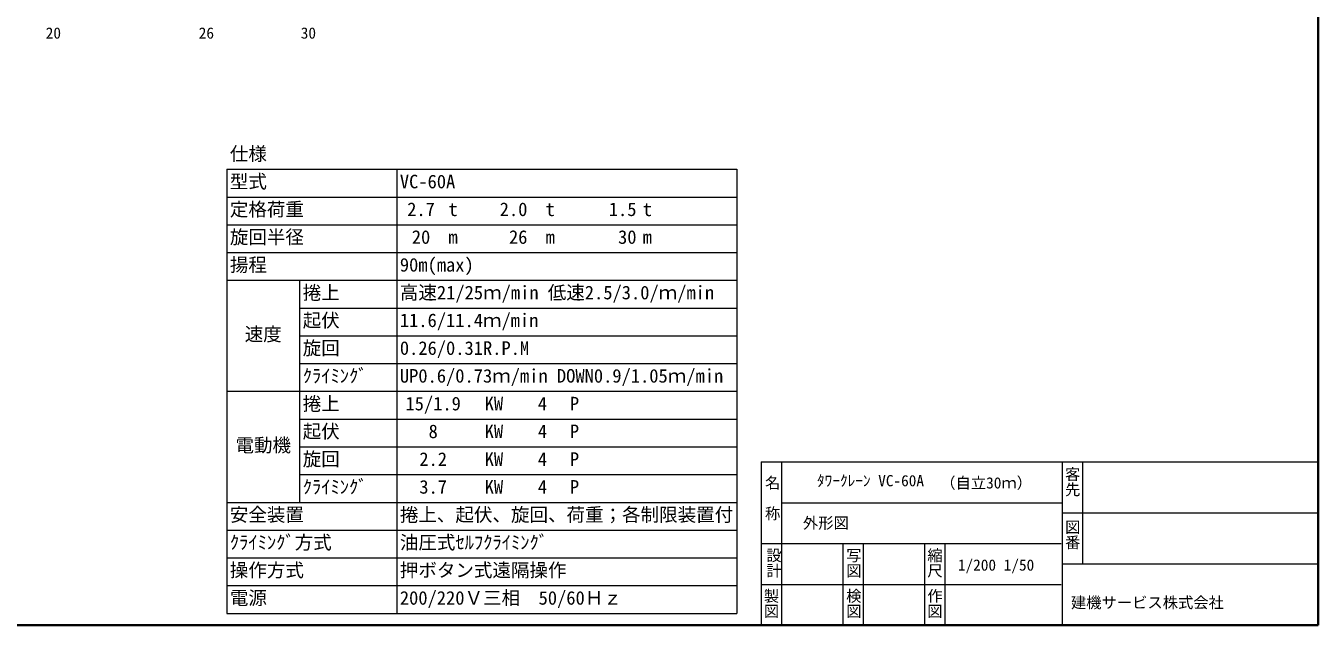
# Model space of a CAD drawing. Units: millimetres on the paper, enlarged 50 times. Extents: x -10025 to 10120, y -6983 to 7157.
# Drawn here: x -2549 to 10120, y -6983 to -1108 of the extents above; entities that cross this region are included whole.
import ezdxf
from ezdxf.enums import TextEntityAlignment as Align

# ---------------------------------------------------------------- set-up
doc = ezdxf.new("R2010")
doc.units = ezdxf.units.MM
doc.header["$LTSCALE"] = 50
for name, color, linetype, lineweight in [('0-4', 7, 'Continuous', 18), ('F-0', 7, 'Continuous', 18), ('F-2', 3, 'Continuous', 9)]:
    doc.layers.add(name, color=color, linetype=linetype, lineweight=lineweight)
doc.layers.add('F-1', color=7, linetype='Continuous')
doc.styles.add('@ＭＳ ゴシック', font='')
doc.styles.add('ＭＳ ゴシック', font='')
doc.styles.add('ＭＳ 明朝', font='')
doc.styles.get('@ＭＳ ゴシック').set_extended_font_data('@MS Gothic')
doc.styles.get('ＭＳ ゴシック').set_extended_font_data('MS Gothic')
doc.styles.get('ＭＳ 明朝').set_extended_font_data('MS Mincho')

msp = doc.modelspace()

# ---------------------------------------------------------------- linework, layer by layer
at = {"layer": 'F-0', "color": 3, "lineweight": 35}
for p in [(10120.17, 6900.67), (-10025.01, -6983.13)]:
    msp.add_line(p, (10120.17, -6983.13), dxfattribs=at)
at = {"layer": 'F-0'}
for p, q in [((4659.73, -5383.13), (4659.73, -6983.13)), ((4659.73, -5383.13), (10120.17, -5383.13)), ((4859.73, -5383.13), (4859.73, -6983.13)), ((7609.73, -5383.13), (7609.73, -6983.13)), ((7809.73, -5383.13), (7809.73, -6379.4)), ((4865.86, -5783.13), (7606.59, -5783.13)), ((7611.67, -5883.13), (10120.17, -5883.13)), ((4659.73, -6183.13), (7599.62, -6183.13)), ((5459.73, -6186.56), (5459.73, -6983.13)), ((5659.73, -6186.56), (5659.73, -6983.13)), ((6259.73, -6186.56), (6259.73, -6983.13)), ((6459.73, -6186.56), (6459.73, -6983.13)), ((7609.73, -6383.13), (10120.17, -6383.13)), ((4659.73, -6583.13), (7599.62, -6583.13))]:
    msp.add_line(p, q, dxfattribs=at)
at = {"layer": 'F-2', "color": 4}
for p, q in [((-579.18, -2514.1), (4420.82, -2514.1)), ((-579.18, -2514.1), (-579.18, -6867.84)), ((1087.49, -2514.1), (1087.49, -6867.84)), ((4420.82, -2514.1), (4420.82, -6867.84)), ((-579.18, -2786.21), (4420.82, -2786.21)), ((-579.18, -3058.32), (4420.82, -3058.32)), ((-579.18, -3330.43), (4420.82, -3330.43)), ((-579.18, -3602.54), (4420.82, -3602.54)), ((135.1, -3602.54), (135.1, -5779.41)), ((135.1, -3874.65), (4420.82, -3874.65)), ((135.1, -4146.75), (4420.82, -4146.75)), ((135.1, -4418.86), (4420.82, -4418.86)), ((-579.18, -4690.97), (4420.82, -4690.97)), ((135.1, -4963.08), (4420.82, -4963.08)), ((135.1, -5235.19), (4420.82, -5235.19)), ((135.1, -5507.3), (4420.82, -5507.3)), ((-579.18, -5779.41), (4420.82, -5779.41)), ((-579.18, -6051.52), (4420.82, -6051.52)), ((-579.18, -6323.63), (4420.82, -6323.63)), ((-579.18, -6595.73), (4420.82, -6595.73)), ((-579.18, -6867.84), (4420.82, -6867.84))]:
    msp.add_line(p, q, dxfattribs=at)

# ---------------------------------------------------------------- texts
at = {"layer": '0-4', "style": 'ＭＳ ゴシック'}
for s, p in [('20', (-2353.71, -1266.83)), ('26', (-853.71, -1266.83)), ('30', (146.29, -1266.83))]:
    msp.add_text(s, height=110, dxfattribs=at).set_placement(p, align=Align.BOTTOM_LEFT)
at = {"layer": 'F-0', "style": '@ＭＳ ゴシック'}
for s, p in [('客先', (7623.72, -5427.25)), ('名\u3000称', (4682.89, -5511.61)), ('図番', (7623.72, -5945.51)), ('設計', (4694.94, -6222.72)), ('写図', (5478.36, -6222.72)), ('縮尺', (6273.83, -6222.72)), ('製図', (4670.84, -6620.45)), ('検図', (5478.36, -6620.45)), ('作図', (6273.83, -6620.45))]:
    msp.add_text(s, height=110, rotation=270, dxfattribs=at).set_placement(p, align=Align.BOTTOM_LEFT)
at = {"layer": 'F-0', "style": 'ＭＳ ゴシック'}
msp.add_text('建機サービス株式会社', height=110, dxfattribs=at).set_placement((7696.04, -6849.45), align=Align.BOTTOM_LEFT)
at = {"layer": 'F-1', "style": 'ＭＳ 明朝'}
for s, p in [('ﾀﾜｰｸﾚｰﾝ VC-60A', (5207.31, -5654.87)), ('外形図', (5068.94, -6070))]:
    msp.add_text(s, height=110, dxfattribs=at).set_placement(p, align=Align.BOTTOM_LEFT)
at = {"layer": 'F-2', "style": 'ＭＳ 明朝'}
for s, p in [('仕様', (-548.95, -2468.75)), ('型式', (-548.95, -2740.86)), ('VC-60A', (1117.72, -2740.86)), ('定格荷重', (-548.95, -3012.97)), ('2.7', (1189.53, -3012.97)), ('t', (1593.91, -3012.97)), ('2.0 ', (2096.56, -3012.97)), ('t', (2546.29, -3012.97)), ('1.5', (3166.09, -3012.97)), ('t', (3498.67, -3012.97)), ('旋回半径', (-548.95, -3285.08)), ('20', (1234.88, -3285.08)), ('m', (1593.91, -3285.08)), ('26', (2187.26, -3285.08)), ('m', (2546.29, -3285.08)), ('30', (3256.8, -3285.08)), ('m', (3498.67, -3285.08)), ('揚程', (-548.95, -3557.19)), ('90m(max)', (1117.72, -3557.19)), ('捲上', (165.34, -3829.29)), ('高速21/25ｍ/min 低速2.5/3.0/ｍ/min', (1117.72, -3829.29)), ('起伏', (165.34, -4101.4)), ('11.6/11.4ｍ/min', (1117.72, -4101.4)), ('速度', (-403.44, -4237.46)), ('旋回', (165.34, -4373.51)), ('0.26/0.31R.P.M', (1117.72, -4373.51)), ('ｸﾗｲﾐﾝｸﾞ', (165.34, -4645.62)), ('UP0.6/0.73ｍ/min DOWN0.9/1.05ｍ/min', (1117.72, -4645.62)), ('捲上', (165.34, -4917.73)), ('15/1.9', (1172.52, -4917.73)), ('KW', (1949.16, -4917.73)), ('4', (2470.71, -4917.73)), ('P', (2784.39, -4917.73)), ('起伏', (165.34, -5189.84)), ('8', (1399.28, -5189.84)), ('KW', (1949.16, -5189.84)), ('4', (2470.71, -5189.84)), ('P', (2784.39, -5189.84)), ('電動機', (-494.15, -5325.89)), ('旋回', (165.34, -5461.95)), ('2.2', (1308.57, -5461.95)), ('KW', (1949.16, -5461.95)), ('4', (2470.71, -5461.95)), ('P', (2784.39, -5461.95)), ('ｸﾗｲﾐﾝｸﾞ', (165.34, -5734.06)), ('3.7', (1308.57, -5734.06)), ('KW', (1949.16, -5734.06)), ('4', (2470.71, -5734.06)), ('P', (2784.39, -5734.06)), ('安全装置', (-548.95, -6006.17)), ('捲上、起伏、旋回、荷重；各制限装置付', (1117.72, -6006.17)), ('ｸﾗｲﾐﾝｸﾞ方式', (-548.95, -6278.27)), ('油圧式ｾﾙﾌｸﾗｲﾐﾝｸﾞ', (1117.72, -6278.27)), ('操作方式', (-548.95, -6550.38)), ('押ボタン式遠隔操作', (1117.72, -6550.38)), ('電源', (-548.95, -6822.49)), ('200/220Ｖ三相\u300050/60Ｈｚ', (1117.72, -6822.49))]:
    msp.add_text(s, height=133.1, dxfattribs=at).set_placement(p, align=Align.BOTTOM_LEFT)
at = {"layer": 'F-2', "color": 7, "style": 'ＭＳ 明朝'}
for s, p in [('（自立30ｍ）', (6415.28, -5676.52)), ('1/200 1/50', (6588.36, -6481.88))]:
    msp.add_text(s, height=110, dxfattribs=at).set_placement(p, align=Align.BOTTOM_LEFT)

doc.saveas('drawing.dxf')
